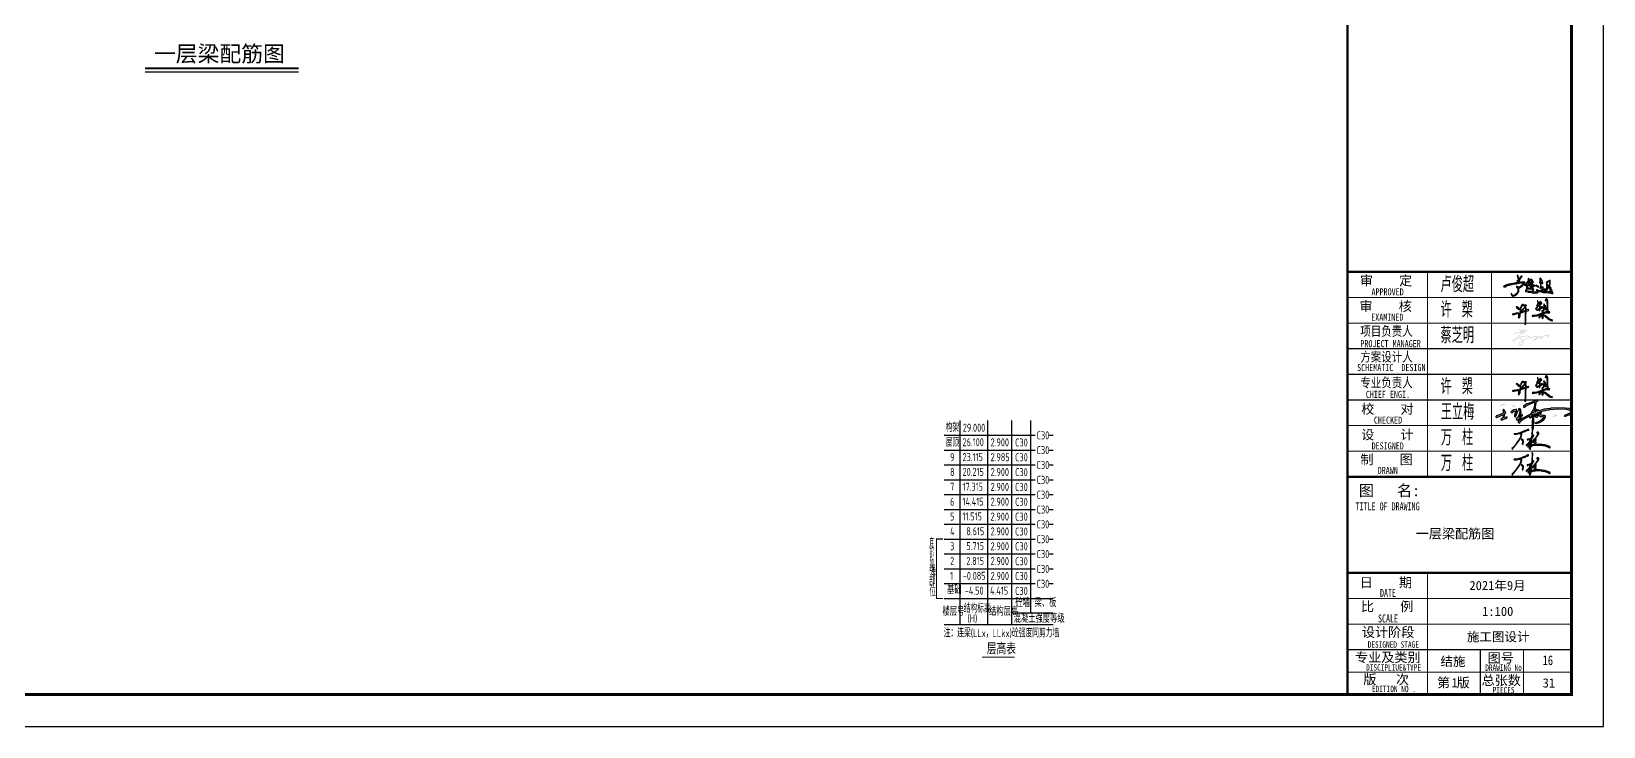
# Model space of a CAD drawing. Extents: x 826826 to 1642106, y -156213 to 399140.
# Drawn here: x 1420002 to 1469108, y 295942 to 317651 of the extents above; entities that cross this region are included whole.
import ezdxf
from ezdxf.enums import TextEntityAlignment as Align

# ---------------------------------------------------------------- set-up
doc = ezdxf.new("R2010")
doc.units = 0
doc.header["$LTSCALE"] = 1000
doc.layers.get('0').update_dxf_attribs({"linetype": 'CONTINUOUS'})
for name, color, linetype in [('-TK', 7, 'CONTINUOUS'), ('S-0-TEXT', 7, 'CONTINUOUS'), ('S-B表格', 2, 'CONTINUOUS'), ('S-引出线', 40, 'CONTINUOUS'), ('S-文字', 7, 'CONTINUOUS'), ('TEXT', 2, 'CONTINUOUS'), ('图签文字', 4, 'CONTINUOUS')]:
    doc.layers.add(name, color=color, linetype=linetype)
for name, color, linetype, lineweight in [('7549', 9, 'CONTINUOUS', 18), ('图框', 9, 'CONTINUOUS', 18), ('图签', 147, 'CONTINUOUS', 18)]:
    doc.layers.add(name, color=color, linetype=linetype, lineweight=lineweight)
doc.styles.add('-宋体', font='', dxfattribs={"width": 0.7, "height": 300, "bigfont": '宋体.TTF'})
doc.styles.add('TSSD_REIN', font='tssdeng.shx', dxfattribs={"width": 0.7, "height": 300, "bigfont": 'tssdchn.shx'})
doc.styles.add('宋体', font='', dxfattribs={"height": 50})
doc.styles.add('建筑图签-1', font='simhei.ttf', dxfattribs={"width": 0.7})
doc.styles.add('建筑图签-2', font='TXT.shx', dxfattribs={"width": 0.5, "bigfont": 'HZTXT.shx'})
doc.styles.get('-宋体').set_extended_font_data('SimSun')
doc.styles.get('宋体').set_extended_font_data('SimSun')

# ---------------------------------------------------------------- blocks, each defined once
blk = doc.blocks.new('B20200424131938')
at = {"layer": '7549', "const_width": 40}
blk.add_lwpolyline([(417, 3688), (217, 3688), (217, 1834), (417, 1834)], dxfattribs=at)
at = {"layer": 'S-0-TEXT'}
blk.add_lwpolyline([(1641, 0, 27, 27, 0), (2658, 0, 0, 0, 0)], format="xyseb", dxfattribs=at)
at = {"layer": 'S-B表格'}
for p, q in [((952, 1021), (952, 7396)), ((1817, 1021), (1817, 7396)), ((2567, 1021), (2567, 7396)), ((3167, 1385), (3167, 7396)), ((452, 6932), (3167, 6932)), ((452, 6932), (3167, 6932)), ((3167, 6932), (3298, 6932)), ((3167, 6932), (3298, 6932)), ((3167, 6932), (3298, 6932)), ((3731, 6932), (3862, 6932)), ((3731, 6932), (3862, 6932)), ((3731, 6932), (3862, 6932)), ((452, 6469), (3167, 6469)), ((452, 6469), (3167, 6469)), ((3167, 6469), (3298, 6469)), ((3167, 6469), (3298, 6469)), ((3167, 6469), (3298, 6469)), ((3731, 6469), (3862, 6469)), ((3731, 6469), (3862, 6469)), ((3731, 6469), (3862, 6469)), ((452, 6005), (3167, 6005)), ((452, 6005), (3167, 6005)), ((3167, 6005), (3298, 6005)), ((3167, 6005), (3298, 6005)), ((3167, 6005), (3298, 6005)), ((3731, 6005), (3862, 6005)), ((3731, 6005), (3862, 6005)), ((3731, 6005), (3862, 6005)), ((452, 5542), (3167, 5542)), ((452, 5542), (3167, 5542)), ((3167, 5542), (3298, 5542)), ((3167, 5542), (3298, 5542)), ((3167, 5542), (3298, 5542)), ((3731, 5542), (3862, 5542)), ((3731, 5542), (3862, 5542)), ((3731, 5542), (3862, 5542)), ((452, 5078), (3167, 5078)), ((452, 5078), (3167, 5078)), ((3167, 5078), (3298, 5078)), ((3167, 5078), (3298, 5078)), ((3167, 5078), (3298, 5078)), ((3731, 5078), (3862, 5078)), ((3731, 5078), (3862, 5078)), ((3731, 5078), (3862, 5078)), ((452, 4615), (3167, 4615)), ((3167, 4615), (3298, 4615)), ((3731, 4615), (3862, 4615)), ((452, 4151), (3167, 4151)), ((3167, 4151), (3298, 4151)), ((3731, 4151), (3862, 4151)), ((452, 3688), (3167, 3688)), ((3167, 3688), (3298, 3688)), ((3731, 3688), (3862, 3688)), ((452, 3224), (3167, 3224)), ((3167, 3224), (3298, 3224)), ((3731, 3224), (3862, 3224)), ((452, 2761), (3167, 2761)), ((3167, 2761), (3298, 2761)), ((3731, 2761), (3862, 2761)), ((452, 2297), (3167, 2297)), ((3167, 2297), (3298, 2297)), ((3731, 2297), (3862, 2297)), ((452, 1834), (3167, 1834)), ((452, 1834), (3862, 1834)), ((452, 1834), (2854, 1834)), ((452, 1834), (2854, 1834)), ((452, 1021), (3862, 1021)), ((2567, 1385), (3862, 1385))]:
    blk.add_line(p, q, dxfattribs=at)
at = {"style": 'TSSD_REIN'}
for s, width, p, p2 in [('底', 0.535575, (-3, 3408), (134, 3408)), ('加', 0.526341, (-3, 2774), (134, 2774)), ('部', 0.530918, (-3, 3100), (134, 3100))]:
    blk.add_text(s, height=285, dxfattribs=dict(at, width=width)).set_placement(p, p2, align=Align.FIT)
for s, height, width, p in [('部', 285, 0.535575, (-13, 2146)), ('强', 285, 0.535575, (-3, 2477)), ('位', 285, 0.535575, (-3, 1820)), ('砼墙', 250, 0.7, (2681, 1495)), ('梁、板', 250, 0.7, (3279, 1495))]:
    blk.add_text(s, height=height, dxfattribs=dict(at, width=width)).set_placement(p, align=Align.BOTTOM_LEFT)
for s, width, p in [('楼层号', 0.7, (405, 1299)), ('结构标高', 0.65, (1070, 1392)), ('结构层高', 0.7, (1860, 1299)), ('(H)', 0.65, (1188, 1086)), ('混凝土强度等级', 0.7, (2629, 1080))]:
    blk.add_text(s, height=250, dxfattribs=dict(at, width=width)).set_placement(p)
at = {"layer": 'S-0-TEXT', "style": 'TSSD_REIN', "width": 0.7}
blk.add_text('层高表', height=360, dxfattribs=at).set_placement((1790, 90))
at = {"layer": 'S-B表格', "style": 'TSSD_REIN'}
for s, width, p in [('构架', 0.65, (503, 7039)), ('29.000', 0.7, (1039, 7042)), ('C30', 0.65, (3345, 6804)), ('屋顶', 0.65, (503, 6575)), ('26.100', 0.7, (1031, 6590)), ('2.900', 0.7, (1907, 6585)), ('C30', 0.7, (2675, 6581)), ('C30', 0.65, (3345, 6341)), ('9', 0.7, (642, 6123)), ('8', 0.7, (642, 5660)), ('23.115', 0.7, (1031, 6126)), ('20.215', 0.7, (1031, 5663)), ('2.985', 0.7, (1907, 6121)), ('2.900', 0.7, (1907, 5658)), ('C30', 0.7, (2675, 6118)), ('C30', 0.7, (2675, 5654)), ('C30', 0.65, (3345, 5877)), ('7', 0.7, (642, 5196)), ('17.315', 0.7, (1031, 5199)), ('2.900', 0.7, (1907, 5194)), ('C30', 0.7, (2675, 5191)), ('C30', 0.65, (3345, 5414)), ('6', 0.7, (642, 4733)), ('14.415', 0.7, (1031, 4736)), ('2.900', 0.7, (1907, 4731)), ('C30', 0.7, (2675, 4727)), ('C30', 0.65, (3345, 4950)), ('5', 0.7, (642, 4269)), ('11.515', 0.7, (1031, 4272)), ('2.900', 0.7, (1907, 4267)), ('C30', 0.7, (2675, 4264)), ('C30', 0.65, (3345, 4487)), ('4', 0.7, (642, 3806)), ('8.615', 0.7, (1150, 3809)), ('2.900', 0.7, (1907, 3804)), ('C30', 0.7, (2675, 3800)), ('C30', 0.65, (3345, 4023)), ('3', 0.7, (642, 3342)), ('5.715', 0.7, (1150, 3345)), ('2.900', 0.7, (1907, 3340)), ('C30', 0.7, (2675, 3337)), ('C30', 0.65, (3345, 3560)), ('2', 0.7, (642, 2879)), ('2.815', 0.7, (1150, 2882)), ('2.900', 0.7, (1907, 2877)), ('C30', 0.7, (2675, 2873)), ('C30', 0.65, (3345, 3096)), ('1', 0.7, (642, 2415)), ('-0.085', 0.7, (1038, 2418)), ('2.900', 0.7, (1907, 2413)), ('C30', 0.7, (2675, 2410)), ('C30', 0.65, (3345, 2633)), ('基础', 0.7, (545, 1974)), ('-4.50', 0.7, (1103, 1955)), ('4.415', 0.7, (1891, 1955)), ('C30', 0.7, (2675, 1946)), ('C30', 0.65, (3345, 2169))]:
    blk.add_text(s, height=250, dxfattribs=dict(at, width=width)).set_placement(p)
at = {"layer": 'TEXT', "style": 'TSSD_REIN', "width": 0.65}
blk.add_text('注：连梁(LLx，LLkx)砼强度同剪力墙', height=250, dxfattribs=at).set_placement((443, 627))
blk = doc.blocks.new('A$C6AF37BC7')
h = blk.add_hatch(color=256)
h.paths.add_polyline_path([(660, -48), (672, -48), (678, -96)], flags=16)
h.paths.add_polyline_path([(708, 144), (702, 150), (660, 126), (672, 66), (666, 36), (456, -42), (366, -60), (294, -60), (276, -72), (288, -96), (456, -72), (612, -12), (564, -102), (552, -114), (546, -96), (534, -102), (534, -138), (558, -144), (654, -18), (654, 6), (672, 12), (678, -30), (648, -30), (642, -54), (654, -84), (654, -138), (684, -168), (708, -156), (714, -60), (804, -108), (948, -228), (1038, -258), (1062, -258), (1074, -246), (1056, -228), (1032, -228), (954, -192), (786, -60), (708, -30), (714, 24), (756, 30), (816, 54), (954, 48), (972, 66), (948, 84), (810, 84), (702, 48), (690, 120), (726, 132), (720, 144)])
h.paths.add_polyline_path([(852, 216), (864, 216), (870, 174), (840, 198)], flags=16)
h.paths.add_polyline_path([(-312, 282), (-318, 288), (-336, 288), (-348, 276), (-246, 180), (-222, 192), (-222, 210)], flags=17)
h.paths.add_polyline_path([(546, 330), (552, 330), (564, 300), (558, 216), (486, 174), (462, 180), (438, 222)], flags=16)
h.paths.add_polyline_path([(-102, 342), (-48, 336), (-18, 324), (18, 324), (-36, 246), (-174, 96), (-156, 246), (-132, 306)], flags=16)
h.paths.add_polyline_path([(-66, 366), (-72, 372), (-108, 372), (-138, 342), (-168, 288), (-192, 192), (-204, 18), (-228, -78), (-228, 6), (-258, 42), (-306, 48), (-438, 12), (-456, 12), (-468, 24), (-498, 0), (-486, -12), (-420, -12), (-318, 18), (-270, 18), (-252, -6), (-252, -102), (-264, -138), (-240, -156), (-216, -132), (-192, -72), (-174, 60), (-108, 66), (12, 108), (0, 0), (0, -366), (-18, -342), (-24, -372), (-6, -396), (24, -396), (24, -78), (42, 120), (108, 132), (132, 144), (144, 162), (132, 174), (66, 162), (48, 210), (48, 240), (18, 240), (12, 138), (-144, 90), (-114, 138), (-24, 228), (54, 330), (36, 354), (-18, 354)])
h.paths.add_polyline_path([(756, 378), (750, 384), (732, 384), (714, 366), (732, 360), (738, 324), (714, 180), (714, 156), (726, 144), (750, 162), (762, 366)])
h.paths.add_polyline_path([(498, 516), (492, 522), (474, 516), (492, 474), (486, 378), (444, 336), (468, 324), (552, 366), (426, 246), (408, 210), (414, 192), (462, 150), (504, 150), (552, 180), (552, 138), (570, 132), (582, 150), (588, 198), (666, 258), (648, 246), (690, 240), (702, 258), (666, 294), (588, 240), (588, 324), (564, 348), (630, 402), (654, 426), (654, 438), (636, 444), (534, 390), (576, 432), (618, 456), (630, 480), (606, 486), (570, 462), (516, 408), (516, 492)])
h.paths.add_polyline_path([(846, 594), (840, 600), (828, 600), (798, 570), (780, 522), (792, 516), (840, 570), (852, 516), (864, 264), (840, 246), (792, 246), (786, 258), (804, 294), (804, 324), (786, 330), (756, 264), (756, 240), (810, 204), (786, 174), (792, 162), (822, 186), (888, 102), (900, 96), (918, 114), (894, 216), (882, 510), (870, 570)])
at = {"linetype": 'Continuous'}
for points in [[(-66, 366), (-72, 372), (-108, 372), (-138, 342), (-168, 288), (-192, 192), (-204, 18), (-228, -78), (-228, 6), (-258, 42), (-306, 48), (-438, 12), (-456, 12), (-468, 24), (-498, 0), (-486, -12), (-420, -12), (-318, 18), (-270, 18), (-252, -6), (-252, -102), (-264, -138), (-240, -156), (-216, -132), (-192, -72), (-174, 60), (-108, 66), (12, 108), (0, 0), (0, -366), (-18, -342), (-24, -372), (-6, -396), (24, -396), (24, -78), (42, 120), (108, 132), (132, 144), (144, 162), (132, 174), (66, 162), (48, 210), (48, 240), (18, 240), (12, 138), (-144, 90), (-114, 138), (-24, 228), (54, 330), (36, 354), (-18, 354), (-66, 366)], [(-312, 282), (-318, 288), (-336, 288), (-348, 276), (-246, 180), (-222, 192), (-222, 210), (-312, 282)], [(-102, 342), (-48, 336), (-18, 324), (18, 324), (-36, 246), (-174, 96), (-156, 246), (-132, 306), (-102, 342)], [(708, 144), (702, 150), (660, 126), (672, 66), (666, 36), (456, -42), (366, -60), (294, -60), (276, -72), (288, -96), (456, -72), (612, -12), (564, -102), (552, -114), (546, -96), (534, -102), (534, -138), (558, -144), (654, -18), (654, 6), (672, 12), (678, -30), (648, -30), (642, -54), (654, -84), (654, -138), (684, -168), (708, -156), (714, -60), (804, -108), (948, -228), (1038, -258), (1062, -258), (1074, -246), (1056, -228), (1032, -228), (954, -192), (786, -60), (708, -30), (714, 24), (756, 30), (816, 54), (954, 48), (972, 66), (948, 84), (810, 84), (702, 48), (690, 120), (726, 132), (720, 144), (708, 144)], [(498, 516), (492, 522), (474, 516), (492, 474), (486, 378), (444, 336), (468, 324), (552, 366), (426, 246), (408, 210), (414, 192), (462, 150), (504, 150), (552, 180), (552, 138), (570, 132), (582, 150), (588, 198), (666, 258), (648, 246), (690, 240), (702, 258), (666, 294), (588, 240), (588, 324), (564, 348), (630, 402), (654, 426), (654, 438), (636, 444), (534, 390), (576, 432), (618, 456), (630, 480), (606, 486), (570, 462), (516, 408), (516, 492), (498, 516)], [(546, 330), (552, 330), (564, 300), (558, 216), (486, 174), (462, 180), (438, 222), (546, 330)], [(756, 378), (750, 384), (732, 384), (714, 366), (732, 360), (738, 324), (714, 180), (714, 156), (726, 144), (750, 162), (762, 366), (756, 378)], [(846, 594), (840, 600), (828, 600), (798, 570), (780, 522), (792, 516), (840, 570), (852, 516), (864, 264), (840, 246), (792, 246), (786, 258), (804, 294), (804, 324), (786, 330), (756, 264), (756, 240), (810, 204), (786, 174), (792, 162), (822, 186), (888, 102), (900, 96), (918, 114), (894, 216), (882, 510), (870, 570), (846, 594)], [(852, 216), (864, 216), (870, 174), (840, 198), (852, 216)], [(660, -48), (672, -48), (678, -96), (660, -48)]]:
    blk.add_lwpolyline(points, dxfattribs=at)
blk = doc.blocks.new('ljc')
at = {"linetype": 'Continuous'}
h = blk.add_hatch(color=0, dxfattribs=at)
h.paths.add_polyline_path([(2023, 1568), (2019, 1564), (2020, 1562), (2024, 1562), (2022, 1552), (1955, 1538), (1933, 1530), (1930, 1527), (1929, 1525), (1931, 1523), (1944, 1524), (1946, 1526), (1942, 1528), (1960, 1535), (1967, 1535), (1975, 1538), (1985, 1539), (1998, 1543), (2010, 1544), (2018, 1547), (2025, 1546), (2035, 1549), (2061, 1550), (2052, 1537), (2042, 1528), (2028, 1521), (2023, 1521), (2018, 1526), (2015, 1527), (2013, 1525), (2013, 1521), (2019, 1516), (2022, 1508), (2022, 1494), (2012, 1477), (2000, 1469), (1988, 1467), (1982, 1473), (1980, 1480), (1978, 1482), (1978, 1475), (1981, 1468), (1988, 1463), (1994, 1463), (2005, 1467), (2018, 1478), (2027, 1493), (2028, 1504), (2025, 1517), (2033, 1518), (2054, 1533), (2067, 1549), (2067, 1552), (2064, 1555), (2029, 1553), (2036, 1575), (2049, 1591), (2047, 1593), (2043, 1592), (2028, 1573), (2025, 1589), (2021, 1597), (2018, 1599), (2017, 1597), (2020, 1590)])
h.paths.add_polyline_path([(2081, 1522), (2081, 1528), (2075, 1541), (2093, 1562), (2097, 1572), (2094, 1577), (2087, 1576), (2089, 1572), (2092, 1572), (2091, 1567), (2080, 1551), (2066, 1537), (2065, 1535), (2067, 1533), (2073, 1535), (2077, 1523), (2077, 1513), (2072, 1496), (2072, 1492), (2074, 1490), (2078, 1494), (2083, 1510), (2099, 1510), (2119, 1507), (2119, 1500), (2116, 1496), (2108, 1493), (2087, 1496), (2084, 1492), (2087, 1489), (2103, 1488), (2122, 1483), (2140, 1484), (2148, 1482), (2152, 1486), (2152, 1491), (2148, 1488), (2125, 1488), (2114, 1490), (2124, 1499), (2126, 1509), (2121, 1512), (2119, 1511), (2108, 1514), (2124, 1523), (2132, 1532), (2130, 1535), (2121, 1536), (2115, 1533), (2109, 1533), (2123, 1555), (2121, 1559), (2114, 1557), (2116, 1564), (2115, 1569), (2111, 1573), (2105, 1572), (2093, 1554)])
h.paths.add_polyline_path([(2089, 1535), (2097, 1535), (2112, 1551), (2116, 1552), (2111, 1543), (2099, 1528), (2101, 1526), (2114, 1528), (2121, 1531), (2124, 1530), (2118, 1524), (2101, 1515), (2084, 1514), (2084, 1518)], flags=16)
h.paths.add_polyline_path([(2093, 1537), (2095, 1540), (2103, 1546), (2096, 1537)], flags=16)
h.paths.add_polyline_path([(2093, 1544), (2094, 1549), (2106, 1568), (2109, 1569), (2111, 1567), (2108, 1554), (2104, 1550)], flags=16)
h.paths.add_polyline_path([(2141, 1534), (2138, 1533), (2137, 1531), (2142, 1527), (2155, 1522), (2158, 1523), (2153, 1528)])
h.paths.add_polyline_path([(2175, 1522), (2173, 1524), (2172, 1546), (2183, 1545), (2185, 1547), (2183, 1557), (2178, 1566), (2177, 1561), (2180, 1556), (2181, 1550), (2175, 1550), (2170, 1554), (2169, 1574), (2171, 1574), (2175, 1569), (2176, 1571), (2170, 1579), (2167, 1579), (2165, 1577), (2164, 1562), (2166, 1553), (2163, 1553), (2162, 1551), (2167, 1547), (2169, 1537), (2169, 1524), (2166, 1521), (2165, 1517), (2168, 1513), (2170, 1513), (2173, 1517), (2180, 1517), (2178, 1502), (2175, 1500), (2167, 1499), (2175, 1496), (2180, 1497), (2183, 1500), (2184, 1511), (2187, 1521), (2185, 1523)])
h.paths.add_polyline_path([(2233, 1542), (2233, 1564), (2231, 1567), (2215, 1558), (2210, 1557), (2206, 1552), (2211, 1548), (2211, 1551), (2229, 1560), (2228, 1542), (2227, 1537), (2224, 1533), (2220, 1534), (2213, 1542), (2211, 1543), (2209, 1541), (2209, 1508), (2189, 1508), (2187, 1506), (2191, 1503), (2213, 1503), (2217, 1511), (2222, 1516), (2232, 1518), (2234, 1513), (2234, 1505), (2227, 1505), (2232, 1502), (2232, 1500), (2228, 1497), (2229, 1493), (2239, 1495), (2243, 1489), (2243, 1486), (2212, 1492), (2189, 1492), (2179, 1494), (2176, 1496), (2167, 1496), (2164, 1498), (2154, 1499), (2147, 1503), (2144, 1503), (2143, 1501), (2144, 1498), (2153, 1494), (2174, 1491), (2186, 1487), (2211, 1487), (2222, 1484), (2230, 1484), (2243, 1480), (2249, 1480), (2251, 1482), (2244, 1496), (2246, 1499), (2238, 1503), (2239, 1513), (2237, 1520), (2233, 1523), (2224, 1522), (2214, 1516), (2212, 1522), (2213, 1536), (2220, 1530), (2228, 1530), (2230, 1532)])
at = {"color": 0, "linetype": 'Continuous'}
for points in [[(1930, 1527), (1929, 1525), (1931, 1523), (1944, 1524), (1946, 1526), (1942, 1528), (1960, 1535), (1967, 1535), (1975, 1538), (1985, 1539), (1998, 1543), (2010, 1544), (2018, 1547), (2025, 1546), (2035, 1549), (2061, 1550), (2052, 1537), (2042, 1528), (2028, 1521), (2023, 1521), (2018, 1526), (2015, 1527), (2013, 1525), (2013, 1521), (2019, 1516), (2022, 1508), (2022, 1494), (2012, 1477), (2000, 1469), (1988, 1467), (1982, 1473), (1980, 1480), (1978, 1482), (1978, 1475), (1981, 1468), (1988, 1463), (1994, 1463), (2005, 1467), (2018, 1478), (2027, 1493), (2028, 1504), (2025, 1517), (2033, 1518), (2054, 1533), (2067, 1549), (2067, 1552), (2064, 1555), (2029, 1553), (2036, 1575), (2049, 1591), (2047, 1593), (2043, 1592), (2028, 1573), (2025, 1589), (2021, 1597), (2018, 1599), (2017, 1597), (2020, 1590), (2023, 1568), (2019, 1564), (2020, 1562), (2024, 1562), (2022, 1552), (1955, 1538), (1933, 1530), (1930, 1527)], [(2016, 1561), (2015, 1560), (2017, 1560), (2016, 1561)], [(2017, 1562), (2016, 1561), (2019, 1561), (2017, 1562)], [(2066, 1537), (2065, 1535), (2067, 1533), (2073, 1535), (2077, 1523), (2077, 1513), (2072, 1496), (2072, 1492), (2074, 1490), (2078, 1494), (2083, 1510), (2099, 1510), (2119, 1507), (2119, 1500), (2116, 1496), (2108, 1493), (2087, 1496), (2084, 1492), (2087, 1489), (2103, 1488), (2122, 1483), (2140, 1484), (2148, 1482), (2152, 1486), (2152, 1491), (2148, 1488), (2125, 1488), (2114, 1490), (2124, 1499), (2126, 1509), (2121, 1512), (2119, 1511), (2108, 1514), (2124, 1523), (2132, 1532), (2130, 1535), (2121, 1536), (2115, 1533), (2109, 1533), (2123, 1555), (2121, 1559), (2114, 1557), (2116, 1564), (2115, 1569), (2111, 1573), (2105, 1572), (2093, 1554), (2081, 1522), (2081, 1528), (2075, 1541), (2093, 1562), (2097, 1572), (2094, 1577), (2087, 1576), (2089, 1572), (2092, 1572), (2091, 1567), (2080, 1551), (2066, 1537)], [(2084, 1514), (2084, 1518), (2089, 1535), (2097, 1535), (2112, 1551), (2116, 1552), (2111, 1543), (2099, 1528), (2101, 1526), (2114, 1528), (2121, 1531), (2124, 1530), (2118, 1524), (2101, 1515), (2084, 1514)], [(2093, 1544), (2094, 1549), (2106, 1568), (2109, 1569), (2111, 1567), (2108, 1554), (2104, 1550), (2093, 1544)], [(2093, 1537), (2095, 1540), (2103, 1546), (2096, 1537), (2093, 1537)], [(2144, 1503), (2143, 1501), (2144, 1498), (2153, 1494), (2174, 1491), (2186, 1487), (2211, 1487), (2222, 1484), (2230, 1484), (2243, 1480), (2249, 1480), (2251, 1482), (2244, 1496), (2246, 1499), (2238, 1503), (2239, 1513), (2237, 1520), (2233, 1523), (2224, 1522), (2214, 1516), (2212, 1522), (2213, 1536), (2220, 1530), (2228, 1530), (2230, 1532), (2233, 1542), (2233, 1564), (2231, 1567), (2215, 1558), (2210, 1557), (2206, 1552), (2211, 1548), (2211, 1551), (2229, 1560), (2228, 1542), (2227, 1537), (2224, 1533), (2220, 1534), (2213, 1542), (2211, 1543), (2209, 1541), (2209, 1508), (2189, 1508), (2187, 1506), (2191, 1503), (2213, 1503), (2217, 1511), (2222, 1516), (2232, 1518), (2234, 1513), (2234, 1505), (2227, 1505), (2232, 1502), (2232, 1500), (2228, 1497), (2229, 1493), (2239, 1495), (2243, 1489), (2243, 1486), (2212, 1492), (2189, 1492), (2179, 1494), (2176, 1496), (2167, 1496), (2164, 1498), (2154, 1499), (2147, 1503), (2144, 1503)], [(2163, 1553), (2162, 1551), (2167, 1547), (2169, 1537), (2169, 1524), (2166, 1521), (2165, 1517), (2168, 1513), (2170, 1513), (2173, 1517), (2180, 1517), (2178, 1502), (2175, 1500), (2167, 1499), (2175, 1496), (2180, 1497), (2183, 1500), (2184, 1511), (2187, 1521), (2185, 1523), (2175, 1522), (2173, 1524), (2172, 1546), (2183, 1545), (2185, 1547), (2183, 1557), (2178, 1566), (2177, 1561), (2180, 1556), (2181, 1550), (2175, 1550), (2170, 1554), (2169, 1574), (2171, 1574), (2175, 1569), (2176, 1571), (2170, 1579), (2167, 1579), (2165, 1577), (2164, 1562), (2166, 1553), (2163, 1553)], [(2177, 1569), (2176, 1570), (2175, 1567), (2177, 1565), (2177, 1569)], [(2138, 1533), (2137, 1531), (2142, 1527), (2155, 1522), (2158, 1523), (2153, 1528), (2141, 1534), (2138, 1533)]]:
    blk.add_lwpolyline(points, dxfattribs=at)
blk = doc.blocks.new('A1')
at = {"linetype": 'Continuous'}
h = blk.add_hatch(color=0, dxfattribs=at)
h.dxf.hatch_style = 1
h.paths.add_polyline_path([(81575, 12347), (81575, 12351), (81580, 12356), (81578, 12359), (81585, 12364), (81597, 12383), (81605, 12355)], flags=16)
h.paths.add_polyline_path([(81561, 12316), (81561, 12321), (81569, 12329), (81577, 12329), (81597, 12335), (81609, 12335), (81610, 12305), (81607, 12294), (81604, 12291), (81594, 12289), (81572, 12303)], flags=16)
h.paths.add_polyline_path([(81455, 11915), (81460, 11939), (81466, 11945), (81466, 11951), (81473, 11955), (81476, 11967), (81481, 11969), (81490, 11980), (81497, 11983), (81511, 12003), (81519, 12004), (81532, 12017), (81541, 12022), (81548, 12030), (81561, 12033), (81565, 12038), (81569, 12038), (81570, 12031), (81575, 12027), (81577, 12012), (81580, 12006), (81578, 11982), (81554, 11947), (81551, 11947), (81532, 11927), (81529, 11927), (81506, 11911), (81500, 11911), (81493, 11907), (81463, 11907)], flags=16)
h.paths.add_polyline_path([(81439, 11923), (81437, 11921), (81442, 11905), (81453, 11894), (81469, 11889), (81495, 11887), (81498, 11891), (81522, 11897), (81533, 11903), (81538, 11910), (81546, 11913), (81554, 11923), (81557, 11921), (81559, 11926), (81577, 11942), (81577, 11945), (81583, 11951), (81594, 11971), (81599, 11995), (81604, 12003), (81597, 12011), (81594, 12028), (81591, 12031), (81589, 12039), (81585, 12044), (81585, 12049), (81589, 12049), (81599, 12057), (81612, 12062), (81617, 12068), (81623, 12068), (81629, 12073), (81647, 12078), (81650, 12083), (81655, 12083), (81669, 12091), (81676, 12091), (81677, 12094), (81685, 12095), (81695, 12102), (81701, 12102), (81708, 12107), (81737, 12115), (81740, 12118), (81756, 12121), (81764, 12126), (81770, 12126), (81791, 12134), (81799, 12134), (81815, 12142), (81823, 12140), (81833, 12145), (81852, 12148), (81855, 12151), (81860, 12150), (81865, 12153), (81887, 12155), (81893, 12158), (82002, 12167), (82020, 12166), (82028, 12163), (82031, 12158), (82028, 12151), (82021, 12150), (82015, 12143), (82005, 12140), (81956, 12107), (81949, 12099), (81940, 12094), (81933, 12086), (81930, 12086), (81927, 12079), (81921, 12079), (81917, 12076), (81921, 12073), (81908, 12062), (81909, 12052), (81919, 12044), (81925, 12049), (81932, 12049), (81940, 12055), (81946, 12057), (81969, 12075), (81977, 12078), (81980, 12083), (81986, 12083), (81997, 12092), (82004, 12094), (82042, 12129), (82050, 12143), (82057, 12150), (82061, 12148), (82066, 12153), (82081, 12156), (82082, 12159), (82089, 12159), (82095, 12164), (82117, 12171), (82143, 12171), (82140, 12161), (82133, 12153), (82121, 12147), (82111, 12132), (82114, 12119), (82121, 12116), (82129, 12116), (82133, 12123), (82138, 12123), (82172, 12147), (82183, 12150), (82197, 12164), (82210, 12167), (82215, 12174), (82218, 12172), (82260, 12191), (82266, 12191), (82287, 12201), (82319, 12209), (82322, 12212), (82340, 12212), (82356, 12217), (82367, 12214), (82367, 12206), (82359, 12196), (82359, 12191), (82353, 12185), (82349, 12177), (82340, 12171), (82329, 12153), (82332, 12143), (82338, 12137), (82345, 12139), (82362, 12159), (82367, 12171), (82378, 12183), (82378, 12187), (82385, 12193), (82393, 12207), (82393, 12220), (82383, 12231), (82369, 12235), (82330, 12233), (82317, 12227), (82309, 12228), (82279, 12215), (82261, 12212), (82255, 12206), (82233, 12199), (82212, 12187), (82204, 12185), (82193, 12175), (82188, 12175), (82183, 12171), (82164, 12163), (82169, 12172), (82162, 12188), (82153, 12188), (82148, 12191), (82132, 12191), (82095, 12183), (82084, 12177), (82052, 12166), (82047, 12175), (82034, 12182), (82028, 12180), (82025, 12185), (82005, 12187), (81980, 12185), (81975, 12182), (81959, 12183), (81948, 12182), (81943, 12179), (81914, 12179), (81905, 12175), (81901, 12177), (81895, 12172), (81879, 12174), (81863, 12171), (81858, 12167), (81818, 12161), (81815, 12156), (81794, 12153), (81769, 12143), (81737, 12135), (81732, 12131), (81729, 12132), (81709, 12123), (81700, 12121), (81669, 12107), (81665, 12107), (81653, 12099), (81649, 12099), (81642, 12094), (81636, 12094), (81618, 12083), (81610, 12081), (81602, 12073), (81597, 12073), (81594, 12068), (81589, 12068), (81573, 12059), (81562, 12076), (81543, 12095), (81524, 12110), (81516, 12113), (81506, 12123), (81481, 12123), (81477, 12119), (81489, 12107), (81506, 12097), (81511, 12097), (81546, 12068), (81557, 12054), (81557, 12049), (81545, 12043), (81533, 12033), (81527, 12031), (81521, 12023), (81513, 12020), (81505, 12011), (81497, 12007), (81458, 11967), (81445, 11943), (81445, 11937), (81441, 11932)])
h.paths.add_polyline_path([(81245, 12044), (81244, 12043), (81244, 12035), (81252, 12028), (81269, 12030), (81292, 12041), (81295, 12046), (81306, 12047), (81314, 12055), (81321, 12057), (81327, 12065), (81337, 12068), (81340, 12075), (81345, 12075), (81377, 12102), (81380, 12102), (81385, 12108), (81394, 12110), (81409, 12119), (81418, 12121), (81434, 12129), (81444, 12129), (81449, 12134), (81460, 12135), (81465, 12140), (81481, 12142), (81492, 12148), (81495, 12147), (81498, 12150), (81517, 12153), (81554, 12166), (81564, 12166), (81629, 12180), (81634, 12179), (81658, 12183), (81690, 12182), (81695, 12185), (81737, 12185), (81762, 12180), (81759, 12174), (81751, 12167), (81749, 12159), (81754, 12153), (81762, 12153), (81777, 12167), (81783, 12185), (81778, 12195), (81762, 12201), (81745, 12203), (81735, 12199), (81729, 12203), (81690, 12203), (81674, 12199), (81666, 12201), (81658, 12198), (81650, 12199), (81644, 12196), (81637, 12198), (81610, 12195), (81601, 12190), (81594, 12191), (81581, 12187), (81561, 12185), (81557, 12182), (81556, 12183), (81511, 12169), (81497, 12167), (81490, 12163), (81476, 12161), (81474, 12158), (81421, 12140), (81434, 12156), (81481, 12203), (81506, 12239), (81516, 12249), (81517, 12257), (81524, 12260), (81549, 12300), (81562, 12287), (81583, 12275), (81591, 12267), (81605, 12265), (81615, 12273), (81621, 12283), (81620, 12286), (81623, 12292), (81626, 12318), (81626, 12334), (81623, 12337), (81625, 12340), (81634, 12343), (81639, 12342), (81644, 12345), (81660, 12345), (81665, 12348), (81673, 12347), (81681, 12351), (81713, 12355), (81724, 12363), (81724, 12374), (81717, 12380), (81706, 12380), (81679, 12371), (81668, 12372), (81652, 12364), (81620, 12358), (81610, 12387), (81607, 12414), (81597, 12419), (81586, 12417), (81583, 12414), (81577, 12393), (81570, 12383), (81569, 12375), (81553, 12342), (81548, 12343), (81545, 12340), (81537, 12343), (81484, 12412), (81474, 12420), (81468, 12420), (81463, 12417), (81465, 12403), (81492, 12374), (81519, 12334), (81509, 12332), (81506, 12329), (81484, 12326), (81481, 12323), (81473, 12323), (81437, 12313), (81433, 12315), (81431, 12311), (81397, 12308), (81385, 12303), (81370, 12303), (81361, 12299), (81351, 12299), (81346, 12302), (81343, 12299), (81313, 12299), (81309, 12295), (81309, 12281), (81316, 12273), (81343, 12275), (81349, 12271), (81354, 12278), (81373, 12284), (81378, 12283), (81396, 12289), (81412, 12289), (81417, 12292), (81423, 12292), (81426, 12295), (81431, 12294), (81457, 12302), (81463, 12300), (81476, 12303), (81479, 12308), (81493, 12308), (81501, 12313), (81508, 12311), (81513, 12316), (81533, 12318), (81537, 12316), (81537, 12311), (81529, 12302), (81527, 12295), (81521, 12291), (81516, 12278), (81501, 12260), (81492, 12243), (81485, 12238), (81463, 12207), (81402, 12145), (81378, 12124), (81337, 12105), (81325, 12097), (81314, 12094), (81308, 12087), (81290, 12079), (81277, 12068), (81271, 12068), (81257, 12052)])
h = blk.add_hatch(color=0, dxfattribs=at)
h.paths.add_polyline_path([(82053, 10195), (82048, 10201), (82019, 10189), (81984, 10189), (81956, 10160), (81932, 10160), (81823, 10114), (81708, 10080), (81604, 10005), (81604, 9982), (81633, 9964), (81668, 10005), (81742, 10051), (81823, 10074), (81932, 10126), (81956, 10126), (81938, 10062), (81932, 9970), (81915, 9913), (81817, 9757), (81558, 9625), (81483, 9573), (81437, 9527), (81437, 9504), (81454, 9486), (81489, 9481), (81495, 9509), (81483, 9521), (81547, 9573), (81783, 9699), (81777, 9659), (81800, 9642), (81817, 9642), (81869, 9688), (81869, 9705), (81858, 9711), (81829, 9688), (81846, 9722), (81892, 9751), (81898, 9740), (81886, 9711), (81881, 9584), (81869, 9550), (81869, 9308), (81881, 9296), (81898, 9296), (81909, 9308), (81921, 9636), (81938, 9757), (81961, 9780), (81967, 9774), (81950, 9728), (81961, 9682), (81984, 9659), (82025, 9665), (82082, 9728), (82123, 9688), (82174, 9688), (82203, 9676), (82226, 9682), (82244, 9676), (82220, 9630), (82140, 9555), (82048, 9509), (81990, 9498), (81950, 9475), (82002, 9469), (82094, 9492), (82163, 9527), (82249, 9602), (82284, 9659), (82284, 9699), (82255, 9717), (82203, 9717), (82134, 9734), (82134, 9757), (82157, 9809), (82140, 9832), (82117, 9820), (82100, 9780), (82007, 9699), (82002, 9751), (82013, 9786), (82019, 9763), (82030, 9757), (82071, 9820), (82117, 9826), (82128, 9838), (82278, 9866), (82301, 9878), (82399, 9890), (82422, 9901), (82647, 9918), (82940, 9907), (83004, 9895), (83061, 9872), (83084, 9849), (83084, 9826), (83050, 9792), (82883, 9717), (82871, 9705), (82877, 9694), (82912, 9694), (83021, 9734), (83090, 9774), (83125, 9815), (83131, 9838), (83119, 9866), (83090, 9895), (83021, 9930), (82912, 9947), (82618, 9953), (82462, 9941), (82428, 9930), (82249, 9907), (82088, 9861), (82088, 9872), (82065, 9895), (82042, 9884), (82030, 9849), (82025, 9890), (81996, 9895), (81984, 9878), (81979, 9832), (81956, 9815), (81967, 9924), (81984, 9941), (81973, 9982), (82007, 10149), (82059, 10183)])
h.paths.add_polyline_path([(81904, 9820), (81909, 9826), (81904, 9797), (81886, 9786)], flags=16)
h.paths.add_polyline_path([(81938, 9469), (81944, 9475), (81921, 9475), (81932, 9463)], flags=17)
h.paths.add_polyline_path([(82629, 9734), (82618, 9740), (82537, 9699), (82520, 9676), (82549, 9671), (82601, 9694), (82635, 9694), (82652, 9717)], flags=17)
h.paths.add_polyline_path([(81005, 9820), (81005, 9826), (81011, 9815)], flags=16)
h.paths.add_polyline_path([(80994, 9895), (80988, 9901), (80971, 9901), (80959, 9884), (80971, 9809), (80965, 9786), (80901, 9751), (80757, 9699), (80740, 9682), (80740, 9671), (80763, 9653), (80971, 9746), (80971, 9705), (80948, 9636), (80890, 9607), (80901, 9578), (80924, 9573), (81022, 9619), (81057, 9625), (81092, 9648), (81086, 9665), (81045, 9665), (80982, 9648), (81011, 9722), (81017, 9774), (81045, 9797), (81040, 9826), (81017, 9849)])
h.paths.add_polyline_path([(81385, 9907), (81380, 9913), (81362, 9901), (81293, 9890), (81201, 9826), (81212, 9803), (81241, 9797), (81282, 9838), (81305, 9849), (81339, 9855), (81351, 9826), (81316, 9711), (81316, 9688), (81328, 9676), (81345, 9676), (81362, 9694), (81414, 9826), (81426, 9838), (81420, 9855), (81385, 9797)])
h.paths.add_polyline_path([(81495, 9924), (81489, 9930), (81454, 9924), (81437, 9890), (81449, 9884), (81466, 9901), (81483, 9861), (81477, 9780), (81420, 9653), (81374, 9607), (81385, 9584), (81414, 9584), (81495, 9636), (81570, 9717), (81570, 9734), (81558, 9740), (81466, 9665), (81524, 9797), (81518, 9884)])
h.paths.add_polyline_path([(81276, 10039), (81270, 10045), (81247, 10028), (81247, 10016), (81276, 9993), (81310, 9987), (81333, 9970), (81339, 10010)])
h.paths.add_polyline_path([(81011, 10080), (81005, 10085), (80982, 10085), (80896, 10045), (80867, 10045), (80855, 10028), (80890, 10010), (80994, 10051), (81005, 10045), (81022, 10057)])
h = blk.add_hatch(color=256, dxfattribs=at)
h.paths.add_polyline_path([(81517, 9155), (81514, 9158), (81505, 9158), (81493, 9143), (81517, 9119), (81517, 9083), (81493, 9020), (81433, 8921), (81385, 8858), (81379, 8843), (81277, 8720), (81238, 8681), (81247, 8663), (81256, 8663), (81271, 8687), (81289, 8702), (81406, 8849), (81409, 8861), (81433, 8888), (81508, 9005), (81538, 9074), (81544, 9116), (81535, 9140)])
h.paths.add_polyline_path([(81760, 9281), (81757, 9284), (81730, 9281), (81688, 9257), (81628, 9236), (81604, 9221), (81532, 9194), (81526, 9188), (81505, 9185), (81490, 9176), (81448, 9167), (81421, 9155), (81364, 9146), (81313, 9146), (81298, 9140), (81322, 9128), (81385, 9128), (81475, 9149), (81505, 9164), (81523, 9167), (81583, 9191), (81601, 9203), (81640, 9215), (81697, 9242), (81709, 9242), (81763, 9260), (81769, 9269)])
h.paths.add_polyline_path([(81550, 8978), (81547, 8981), (81538, 8981), (81529, 8966), (81574, 8915), (81577, 8903), (81556, 8828), (81562, 8816), (81577, 8813), (81589, 8828), (81589, 8855), (81598, 8876), (81601, 8918), (81586, 8945)])
h.paths.add_polyline_path([(81883, 9350), (81880, 9353), (81874, 9353), (81862, 9341), (81871, 9296), (81871, 9251), (81847, 9020), (81787, 8990), (81745, 8978), (81721, 8978), (81712, 8969), (81715, 8954), (81733, 8951), (81784, 8969), (81796, 8969), (81841, 8993), (81844, 8957), (81838, 8906), (81808, 8891), (81796, 8879), (81823, 8927), (81823, 8936), (81817, 8942), (81799, 8933), (81784, 8900), (81742, 8840), (81727, 8831), (81694, 8798), (81685, 8795), (81682, 8780), (81694, 8768), (81760, 8831), (81817, 8873), (81832, 8882), (81835, 8855), (81823, 8801), (81823, 8780), (81793, 8768), (81787, 8771), (81787, 8819), (81793, 8828), (81781, 8834), (81775, 8828), (81769, 8780), (81772, 8765), (81739, 8753), (81730, 8744), (81736, 8729), (81772, 8738), (81781, 8681), (81787, 8669), (81805, 8654), (81823, 8663), (81820, 8669), (81829, 8726), (81841, 8759), (81898, 8777), (81970, 8789), (82117, 8792), (82153, 8789), (82168, 8783), (82189, 8786), (82198, 8780), (82222, 8780), (82267, 8765), (82285, 8765), (82390, 8717), (82411, 8699), (82426, 8702), (82435, 8714), (82429, 8729), (82387, 8753), (82327, 8777), (82270, 8795), (82180, 8810), (82105, 8816), (81994, 8813), (81970, 8807), (81916, 8804), (81841, 8786), (81850, 8816), (81856, 8885), (81865, 8888), (81901, 8876), (81922, 8897), (81916, 8903), (81898, 8903), (81871, 8918), (81859, 8918), (81862, 8981), (81868, 9008), (81901, 9047), (81913, 9071), (81919, 9098), (81907, 9104), (81883, 9053), (81868, 9041), (81895, 9302), (81895, 9323)])
h.paths.add_polyline_path([(82057, 9188), (82054, 9191), (82030, 9191), (82021, 9185), (82018, 9170), (82024, 9161), (82036, 9155), (82048, 9164), (82054, 9155), (82051, 9140), (82030, 9098), (81973, 9020), (81961, 9011), (81937, 8975), (81913, 8951), (81913, 8939), (81925, 8930), (81949, 8930), (81961, 8936), (81949, 8912), (81946, 8879), (81961, 8861), (81958, 8852), (81928, 8825), (81934, 8813), (81973, 8834), (81991, 8861), (81991, 8882), (81973, 8894), (81973, 8906), (82003, 8963), (81988, 8975), (81943, 8957), (82069, 9122), (82078, 9146), (82078, 9167), (82063, 9188)], flags=17)
h = blk.add_hatch(color=256, dxfattribs=at)
h.paths.add_polyline_path([(81517, 8355), (81514, 8358), (81505, 8358), (81493, 8343), (81517, 8319), (81517, 8283), (81493, 8220), (81433, 8121), (81385, 8058), (81379, 8043), (81277, 7920), (81238, 7881), (81247, 7863), (81256, 7863), (81271, 7887), (81289, 7902), (81406, 8049), (81409, 8061), (81433, 8088), (81508, 8205), (81538, 8274), (81544, 8316), (81535, 8340)])
h.paths.add_polyline_path([(81760, 8481), (81757, 8484), (81730, 8481), (81688, 8457), (81628, 8436), (81604, 8421), (81532, 8394), (81526, 8388), (81505, 8385), (81490, 8376), (81448, 8367), (81421, 8355), (81364, 8346), (81313, 8346), (81298, 8340), (81322, 8328), (81385, 8328), (81475, 8349), (81505, 8364), (81523, 8367), (81583, 8391), (81601, 8403), (81640, 8415), (81697, 8442), (81709, 8442), (81763, 8460), (81769, 8469)])
h.paths.add_polyline_path([(81550, 8178), (81547, 8181), (81538, 8181), (81529, 8166), (81574, 8115), (81577, 8103), (81556, 8028), (81562, 8016), (81577, 8013), (81589, 8028), (81589, 8055), (81598, 8076), (81601, 8118), (81586, 8145)])
h.paths.add_polyline_path([(81883, 8550), (81880, 8553), (81874, 8553), (81862, 8541), (81871, 8496), (81871, 8451), (81847, 8220), (81787, 8190), (81745, 8178), (81721, 8178), (81712, 8169), (81715, 8154), (81733, 8151), (81784, 8169), (81796, 8169), (81841, 8193), (81844, 8157), (81838, 8106), (81808, 8091), (81796, 8079), (81823, 8127), (81823, 8136), (81817, 8142), (81799, 8133), (81784, 8100), (81742, 8040), (81727, 8031), (81694, 7998), (81685, 7995), (81682, 7980), (81694, 7968), (81760, 8031), (81817, 8073), (81832, 8082), (81835, 8055), (81823, 8001), (81823, 7980), (81793, 7968), (81787, 7971), (81787, 8019), (81793, 8028), (81781, 8034), (81775, 8028), (81769, 7980), (81772, 7965), (81739, 7953), (81730, 7944), (81736, 7929), (81772, 7938), (81781, 7881), (81787, 7869), (81805, 7854), (81823, 7863), (81820, 7869), (81829, 7926), (81841, 7959), (81898, 7977), (81970, 7989), (82117, 7992), (82153, 7989), (82168, 7983), (82189, 7986), (82198, 7980), (82222, 7980), (82267, 7965), (82285, 7965), (82390, 7917), (82411, 7899), (82426, 7902), (82435, 7914), (82429, 7929), (82387, 7953), (82327, 7977), (82270, 7995), (82180, 8010), (82105, 8016), (81994, 8013), (81970, 8007), (81916, 8004), (81841, 7986), (81850, 8016), (81856, 8085), (81865, 8088), (81901, 8076), (81922, 8097), (81916, 8103), (81898, 8103), (81871, 8118), (81859, 8118), (81862, 8181), (81868, 8208), (81901, 8247), (81913, 8271), (81919, 8298), (81907, 8304), (81883, 8253), (81868, 8241), (81895, 8502), (81895, 8523)])
h.paths.add_polyline_path([(82057, 8388), (82054, 8391), (82030, 8391), (82021, 8385), (82018, 8370), (82024, 8361), (82036, 8355), (82048, 8364), (82054, 8355), (82051, 8340), (82030, 8298), (81973, 8220), (81961, 8211), (81937, 8175), (81913, 8151), (81913, 8139), (81925, 8130), (81949, 8130), (81961, 8136), (81949, 8112), (81946, 8079), (81961, 8061), (81958, 8052), (81928, 8025), (81934, 8013), (81973, 8034), (81991, 8061), (81991, 8082), (81973, 8094), (81973, 8106), (82003, 8163), (81988, 8175), (81943, 8157), (82069, 8322), (82078, 8346), (82078, 8367), (82063, 8388)], flags=17)
blk.add_lwpolyline([(0, 59400), (0, 0), (84100, 0), (84100, 59400)], close=True)
at = {"const_width": 100}
blk.add_lwpolyline([(2500, 58400), (2500, 1000), (83100, 1000), (83100, 58400)], close=True, dxfattribs=at)
at = {"color": 0, "linetype": 'Continuous'}
for points in [[(80994, 9895), (80988, 9901), (80971, 9901), (80959, 9884), (80971, 9809), (80965, 9786), (80901, 9751), (80757, 9699), (80740, 9682), (80740, 9671), (80763, 9653), (80971, 9746), (80971, 9705), (80948, 9636), (80890, 9607), (80901, 9578), (80924, 9573), (81022, 9619), (81057, 9625), (81092, 9648), (81086, 9665), (81045, 9665), (80982, 9648), (81011, 9722), (81017, 9774), (81045, 9797), (81040, 9826), (81017, 9849), (80994, 9895)], [(81005, 9820), (81005, 9826), (81011, 9815), (81005, 9820)], [(81385, 9907), (81380, 9913), (81362, 9901), (81293, 9890), (81201, 9826), (81212, 9803), (81241, 9797), (81282, 9838), (81305, 9849), (81339, 9855), (81351, 9826), (81316, 9711), (81316, 9688), (81328, 9676), (81345, 9676), (81362, 9694), (81414, 9826), (81426, 9838), (81420, 9855), (81385, 9797), (81385, 9907)], [(81495, 9924), (81489, 9930), (81454, 9924), (81437, 9890), (81449, 9884), (81466, 9901), (81483, 9861), (81477, 9780), (81420, 9653), (81374, 9607), (81385, 9584), (81414, 9584), (81495, 9636), (81570, 9717), (81570, 9734), (81558, 9740), (81466, 9665), (81524, 9797), (81518, 9884), (81495, 9924)], [(82053, 10195), (82048, 10201), (82019, 10189), (81984, 10189), (81956, 10160), (81932, 10160), (81823, 10114), (81708, 10080), (81604, 10005), (81604, 9982), (81633, 9964), (81668, 10005), (81742, 10051), (81823, 10074), (81932, 10126), (81956, 10126), (81938, 10062), (81932, 9970), (81915, 9913), (81817, 9757), (81558, 9625), (81483, 9573), (81437, 9527), (81437, 9504), (81454, 9486), (81489, 9481), (81495, 9509), (81483, 9521), (81547, 9573), (81783, 9699), (81777, 9659), (81800, 9642), (81817, 9642), (81869, 9688), (81869, 9705), (81858, 9711), (81829, 9688), (81846, 9722), (81892, 9751), (81898, 9740), (81886, 9711), (81881, 9584), (81869, 9550), (81869, 9308), (81881, 9296), (81898, 9296), (81909, 9308), (81921, 9636), (81938, 9757), (81961, 9780), (81967, 9774), (81950, 9728), (81961, 9682), (81984, 9659), (82025, 9665), (82082, 9728), (82123, 9688), (82174, 9688), (82203, 9676), (82226, 9682), (82244, 9676), (82220, 9630), (82140, 9555), (82048, 9509), (81990, 9498), (81950, 9475), (82002, 9469), (82094, 9492), (82163, 9527), (82249, 9602), (82284, 9659), (82284, 9699), (82255, 9717), (82203, 9717), (82134, 9734), (82134, 9757), (82157, 9809), (82140, 9832), (82117, 9820), (82100, 9780), (82007, 9699), (82002, 9751), (82013, 9786), (82019, 9763), (82030, 9757), (82071, 9820), (82117, 9826), (82128, 9838), (82278, 9866), (82301, 9878), (82399, 9890), (82422, 9901), (82647, 9918), (82940, 9907), (83004, 9895), (83061, 9872), (83084, 9849), (83084, 9826), (83050, 9792), (82883, 9717), (82871, 9705), (82877, 9694), (82912, 9694), (83021, 9734), (83090, 9774), (83125, 9815), (83131, 9838), (83119, 9866), (83090, 9895), (83021, 9930), (82912, 9947), (82618, 9953), (82462, 9941), (82428, 9930), (82249, 9907), (82088, 9861), (82088, 9872), (82065, 9895), (82042, 9884), (82030, 9849), (82025, 9890), (81996, 9895), (81984, 9878), (81979, 9832), (81956, 9815), (81967, 9924), (81984, 9941), (81973, 9982), (82007, 10149), (82059, 10183), (82053, 10195)], [(81904, 9820), (81909, 9826), (81904, 9797), (81886, 9786), (81904, 9820)]]:
    blk.add_lwpolyline(points, dxfattribs=at)
at = {"linetype": 'Continuous'}
for points in [[(81883, 9350), (81880, 9353), (81874, 9353), (81862, 9341), (81871, 9296), (81871, 9251), (81847, 9020), (81787, 8990), (81745, 8978), (81721, 8978), (81712, 8969), (81715, 8954), (81733, 8951), (81784, 8969), (81796, 8969), (81841, 8993), (81844, 8957), (81838, 8906), (81808, 8891), (81796, 8879), (81823, 8927), (81823, 8936), (81817, 8942), (81799, 8933), (81784, 8900), (81742, 8840), (81727, 8831), (81694, 8798), (81685, 8795), (81682, 8780), (81694, 8768), (81760, 8831), (81817, 8873), (81832, 8882), (81835, 8855), (81823, 8801), (81823, 8780), (81793, 8768), (81787, 8771), (81787, 8819), (81793, 8828), (81781, 8834), (81775, 8828), (81769, 8780), (81772, 8765), (81739, 8753), (81730, 8744), (81736, 8729), (81772, 8738), (81781, 8681), (81787, 8669), (81805, 8654), (81823, 8663), (81820, 8669), (81829, 8726), (81841, 8759), (81898, 8777), (81970, 8789), (82117, 8792), (82153, 8789), (82168, 8783), (82189, 8786), (82198, 8780), (82222, 8780), (82267, 8765), (82285, 8765), (82390, 8717), (82411, 8699), (82426, 8702), (82435, 8714), (82429, 8729), (82387, 8753), (82327, 8777), (82270, 8795), (82180, 8810), (82105, 8816), (81994, 8813), (81970, 8807), (81916, 8804), (81841, 8786), (81850, 8816), (81856, 8885), (81865, 8888), (81901, 8876), (81922, 8897), (81916, 8903), (81898, 8903), (81871, 8918), (81859, 8918), (81862, 8981), (81868, 9008), (81901, 9047), (81913, 9071), (81919, 9098), (81907, 9104), (81883, 9053), (81868, 9041), (81895, 9302), (81895, 9323), (81883, 9350)], [(81517, 9155), (81514, 9158), (81505, 9158), (81493, 9143), (81517, 9119), (81517, 9083), (81493, 9020), (81433, 8921), (81385, 8858), (81379, 8843), (81277, 8720), (81238, 8681), (81247, 8663), (81256, 8663), (81271, 8687), (81289, 8702), (81406, 8849), (81409, 8861), (81433, 8888), (81508, 9005), (81538, 9074), (81544, 9116), (81535, 9140), (81517, 9155)], [(81760, 9281), (81757, 9284), (81730, 9281), (81688, 9257), (81628, 9236), (81604, 9221), (81532, 9194), (81526, 9188), (81505, 9185), (81490, 9176), (81448, 9167), (81421, 9155), (81364, 9146), (81313, 9146), (81298, 9140), (81322, 9128), (81385, 9128), (81475, 9149), (81505, 9164), (81523, 9167), (81583, 9191), (81601, 9203), (81640, 9215), (81697, 9242), (81709, 9242), (81763, 9260), (81769, 9269), (81760, 9281)], [(81550, 8978), (81547, 8981), (81538, 8981), (81529, 8966), (81574, 8915), (81577, 8903), (81556, 8828), (81562, 8816), (81577, 8813), (81589, 8828), (81589, 8855), (81598, 8876), (81601, 8918), (81586, 8945), (81550, 8978)], [(82057, 9188), (82054, 9191), (82030, 9191), (82021, 9185), (82018, 9170), (82024, 9161), (82036, 9155), (82048, 9164), (82054, 9155), (82051, 9140), (82030, 9098), (81973, 9020), (81961, 9011), (81937, 8975), (81913, 8951), (81913, 8939), (81925, 8930), (81949, 8930), (81961, 8936), (81949, 8912), (81946, 8879), (81961, 8861), (81958, 8852), (81928, 8825), (81934, 8813), (81973, 8834), (81991, 8861), (81991, 8882), (81973, 8894), (81973, 8906), (82003, 8963), (81988, 8975), (81943, 8957), (82069, 9122), (82078, 9146), (82078, 9167), (82063, 9188), (82057, 9188)], [(81517, 8355), (81514, 8358), (81505, 8358), (81493, 8343), (81517, 8319), (81517, 8283), (81493, 8220), (81433, 8121), (81385, 8058), (81379, 8043), (81277, 7920), (81238, 7881), (81247, 7863), (81256, 7863), (81271, 7887), (81289, 7902), (81406, 8049), (81409, 8061), (81433, 8088), (81508, 8205), (81538, 8274), (81544, 8316), (81535, 8340), (81517, 8355)], [(81760, 8481), (81757, 8484), (81730, 8481), (81688, 8457), (81628, 8436), (81604, 8421), (81532, 8394), (81526, 8388), (81505, 8385), (81490, 8376), (81448, 8367), (81421, 8355), (81364, 8346), (81313, 8346), (81298, 8340), (81322, 8328), (81385, 8328), (81475, 8349), (81505, 8364), (81523, 8367), (81583, 8391), (81601, 8403), (81640, 8415), (81697, 8442), (81709, 8442), (81763, 8460), (81769, 8469), (81760, 8481)], [(81883, 8550), (81880, 8553), (81874, 8553), (81862, 8541), (81871, 8496), (81871, 8451), (81847, 8220), (81787, 8190), (81745, 8178), (81721, 8178), (81712, 8169), (81715, 8154), (81733, 8151), (81784, 8169), (81796, 8169), (81841, 8193), (81844, 8157), (81838, 8106), (81808, 8091), (81796, 8079), (81823, 8127), (81823, 8136), (81817, 8142), (81799, 8133), (81784, 8100), (81742, 8040), (81727, 8031), (81694, 7998), (81685, 7995), (81682, 7980), (81694, 7968), (81760, 8031), (81817, 8073), (81832, 8082), (81835, 8055), (81823, 8001), (81823, 7980), (81793, 7968), (81787, 7971), (81787, 8019), (81793, 8028), (81781, 8034), (81775, 8028), (81769, 7980), (81772, 7965), (81739, 7953), (81730, 7944), (81736, 7929), (81772, 7938), (81781, 7881), (81787, 7869), (81805, 7854), (81823, 7863), (81820, 7869), (81829, 7926), (81841, 7959), (81898, 7977), (81970, 7989), (82117, 7992), (82153, 7989), (82168, 7983), (82189, 7986), (82198, 7980), (82222, 7980), (82267, 7965), (82285, 7965), (82390, 7917), (82411, 7899), (82426, 7902), (82435, 7914), (82429, 7929), (82387, 7953), (82327, 7977), (82270, 7995), (82180, 8010), (82105, 8016), (81994, 8013), (81970, 8007), (81916, 8004), (81841, 7986), (81850, 8016), (81856, 8085), (81865, 8088), (81901, 8076), (81922, 8097), (81916, 8103), (81898, 8103), (81871, 8118), (81859, 8118), (81862, 8181), (81868, 8208), (81901, 8247), (81913, 8271), (81919, 8298), (81907, 8304), (81883, 8253), (81868, 8241), (81895, 8502), (81895, 8523), (81883, 8550)], [(81805, 8750), (81814, 8750), (81802, 8702), (81796, 8714), (81793, 8741), (81805, 8750)], [(82057, 8388), (82054, 8391), (82030, 8391), (82021, 8385), (82018, 8370), (82024, 8361), (82036, 8355), (82048, 8364), (82054, 8355), (82051, 8340), (82030, 8298), (81973, 8220), (81961, 8211), (81937, 8175), (81913, 8151), (81913, 8139), (81925, 8130), (81949, 8130), (81961, 8136), (81949, 8112), (81946, 8079), (81961, 8061), (81958, 8052), (81928, 8025), (81934, 8013), (81973, 8034), (81991, 8061), (81991, 8082), (81973, 8094), (81973, 8106), (82003, 8163), (81988, 8175), (81943, 8157), (82069, 8322), (82078, 8346), (82078, 8367), (82063, 8388), (82057, 8388)], [(81550, 8178), (81547, 8181), (81538, 8181), (81529, 8166), (81574, 8115), (81577, 8103), (81556, 8028), (81562, 8016), (81577, 8013), (81589, 8028), (81589, 8055), (81598, 8076), (81601, 8118), (81586, 8145), (81550, 8178)], [(81805, 7950), (81814, 7950), (81802, 7902), (81796, 7914), (81793, 7941), (81805, 7950)]]:
    blk.add_lwpolyline(points, dxfattribs=at)
at = {"layer": '图框'}
for points, const_width in [([(76100, 1000), (76100, 58400)], 70), ([(83100, 14200), (76100, 14200)], 70), ([(76100, 14200), (83100, 14200)], 70), ([(78600, 7800), (78600, 14200)], 35), ([(80600, 7800), (80600, 14200)], 35), ([(80600, 7800), (80600, 14200)], 35), ([(76100, 13400), (83100, 13400)], 35), ([(76100, 12600), (83100, 12600)], 35), ([(76100, 11800), (83100, 11800)], 35), ([(76100, 11000), (83100, 11000)], 35), ([(76100, 10200), (83100, 10200)], 35), ([(76100, 9400), (83100, 9400)], 35), ([(76100, 8600), (83100, 8600)], 35), ([(76100, 7800), (83100, 7800)], 70), ([(76100, 4800), (83100, 4800)], 70), ([(78600, 2400), (78600, 4800)], 35), ([(76100, 4000), (83100, 4000)], 35), ([(76100, 3200), (83100, 3200)], 35), ([(76100, 2400), (83100, 2400)], 35), ([(76100, 2400), (82600, 2400)], 35), ([(78600, 1000), (78600, 2400)], 35), ([(80250, 1000), (80250, 2400)], 35), ([(80250, 1000), (80250, 2400)], 35), ([(80250, 1000), (80250, 2400)], 35), ([(81600, 1000), (81600, 2400)], 35), ([(76100, 1700), (80250, 1700)], 35), ([(80250, 1700), (83100, 1700)], 35)]:
    blk.add_lwpolyline(points, dxfattribs=dict(at, const_width=const_width))
at = {"color": 0, "linetype": 'Continuous', "xscale": 4.799999999813735, "yscale": 4.799999999813735, "zscale": 4.799999999813735}
blk.add_blockref('ljc', (71719, 6420, -78846106), dxfattribs=at)
at = {"xscale": 0.7999999998137355, "yscale": 0.8000000000465661, "zscale": 0.8}
for p in [(81649, 12881), (81649, 10481)]:
    blk.add_blockref('A$C6AF37BC7', p, dxfattribs=at)
at = {"layer": '图签', "color": 154, "style": '宋体'}
for s, p in [('2021年9月', (79910, 4262)), ('施工图设计', (79832, 2662)), ('结施', (79004, 1893)), ('31', (82197, 1219))]:
    blk.add_text(s, height=286.7, dxfattribs=at).set_placement(p)
at = {"layer": '图签', "color": 1, "style": '宋体'}
for s, height, p in [('1:100', 286.7, (80306, 3454)), ('1', 287, (79348, 1225))]:
    blk.add_text(s, height=height, dxfattribs=at).set_placement(p)
at = {"layer": '图签文字', "color": 7, "style": '建筑图签-1'}
for s, height, p in [('审    定', 300, (76488, 13779)), ('审    核', 300, (76475, 12977)), ('校    对', 300, (76533, 9768)), ('设    计', 300, (76528, 8967)), ('制    图', 300, (76505, 8192)), ('图   名:', 350, (76455, 7195)), ('日    期', 300, (76484, 4349)), ('比    例', 300, (76522, 3602)), ('设计阶段', 300, (76552, 2800)), ('专业及类别', 300, (76338, 2013)), ('图号', 300, (80481, 1994)), ('版   次 ', 300, (76596, 1323)), ('第 版', 300, (78901, 1223)), ('总张数', 300, (80288, 1294))]:
    blk.add_text(s, height=height, dxfattribs=at).set_placement(p)
at = {"layer": '图签文字', "color": 0, "style": '建筑图签-2', "width": 0.7}
for s, p in [('卢俊超', (79006, 13562)), ('许 槊', (79006, 12771)), ('蔡芝明', (79006, 11971)), ('许 槊', (79006, 10371)), ('王立梅', (79016, 9580)), ('万 柱', (79016, 8780)), ('万 柱', (79016, 7980))]:
    blk.add_text(s, height=500, dxfattribs=at).set_placement(p)
at = {"layer": '图签文字', "style": '建筑图签-1', "width": 0.7}
for s, height, p in [('APPROVED ', 220, (76851, 13465)), ('EXAMINED  ', 220, (76842, 12674, -1799)), ('PROJECT MANAGER', 220, (76504, 11848, -1799)), ('SCHEMATIC  DESIGN', 220, (76403, 11101, -1799)), ('TITLE OF DRAWING', 250, (76354, 6753)), ('DATE', 250, (77116, 4049)), ('SCALE', 250, (77055, 3250)), ('DESIGNED STAGE', 200, (76733, 2460)), ('DISCIPLIUE&TYPE', 200, (76683, 1747)), ('DRAWING No.', 200, (80405, 1740)), ('EDITION NO .', 200, (76866, 1074)), ('PIECES', 200, (80634, 1040))]:
    blk.add_text(s, height=height, dxfattribs=at).set_placement(p)
at = {"layer": '图签文字', "color": 7, "style": '建筑图签-1', "width": 0.8}
for s, p in [('项目负责人', (76502, 12201)), ('方案设计人', (76502, 11398)), ('专业负责人', (76501, 10592))]:
    blk.add_text(s, height=300, dxfattribs=at).set_placement(p)
at = {"layer": '图签文字', "style": '建筑图签-1', "width": 0.7}
for s, p in [('CHIEF ENGI.', (77364, 10375)), ('CHECKED  ', (77493, 9569)), ('DESIGNED ', (77420, 8765)), (' DRAWN   ', (77485, 8001))]:
    blk.add_text(s, height=220, dxfattribs=at).set_placement(p, align=Align.MIDDLE)

msp = doc.modelspace()

# ---------------------------------------------------------------- linework, layer by layer
at = {"layer": 'S-B表格', "color": 6, "linetype": 'ByBlock', "ltscale": 0.5, "const_width": 30}
msp.add_lwpolyline([(1448506.11, 300405.04), (1451352.49, 300405.04)], dxfattribs=at)
at = {"layer": 'S-引出线', "color": 3, "const_width": 56}
msp.add_lwpolyline([(1423554.13, 316497.98), (1428346.57, 316497.98)], dxfattribs=at)
at = {"layer": 'S-引出线', "color": 3}
msp.add_lwpolyline([(1423554.13, 316385.98), (1428346.57, 316385.98)], dxfattribs=at)

# ---------------------------------------------------------------- block references
at = {"layer": '-TK'}
msp.add_blockref('A1', (1385008.06, 295942.46), dxfattribs=at)
at = {"layer": 'S-B表格'}
msp.add_blockref('B20200424131938', (1448054.47, 298107.94), dxfattribs=at)

# ---------------------------------------------------------------- texts
at = {"layer": 'S-文字', "style": '-宋体'}
msp.add_text('一层梁配筋图', height=500, dxfattribs=at).set_placement((1423826.61, 316704.49))
at = {"layer": '图签文字', "color": 1, "style": '建筑图签-1'}
msp.add_text('一层梁配筋图', height=300, dxfattribs=at).set_placement((1463241.14, 301816.61))
at = {"layer": '图签文字', "color": 1, "style": '建筑图签-1', "width": 0.8}
msp.add_text('16', height=300, dxfattribs=at).set_placement((1467204.63, 297861.84))

doc.saveas('drawing.dxf')
